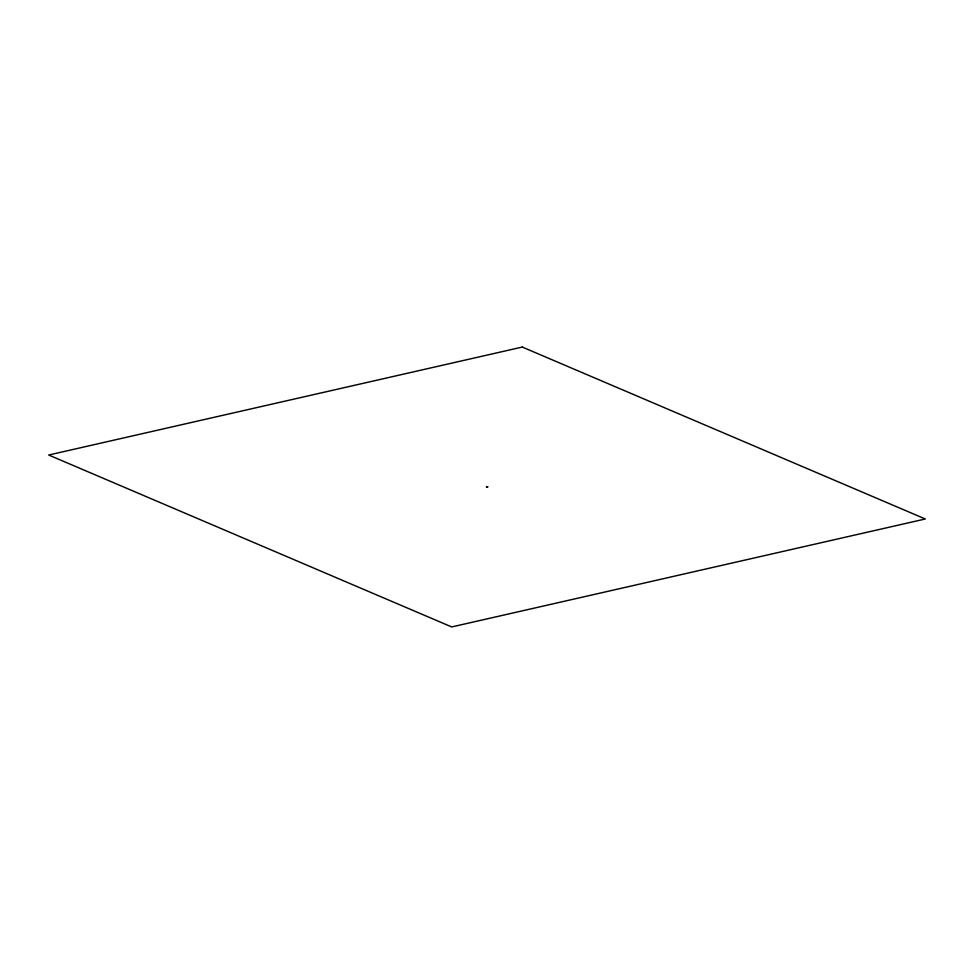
<?xml version="1.0" encoding="UTF-8"?>
<svg xmlns="http://www.w3.org/2000/svg" width="974" height="974" viewBox="0 0 974 974"><rect width="100%" height="100%" fill="white"/><g stroke="black" fill="none" stroke-linecap="round" stroke-linejoin="round"><path stroke-width="1.46" d="M486.464 486.817L487.243 487.158M487.414 487.219L486.525 487.11L487.207 487.061M486.525 487.11L487.937 486.817M522.295 347.061L48.7 455.016L451.705 626.939L925.3 518.984L522.295 347.061"/></g></svg>
